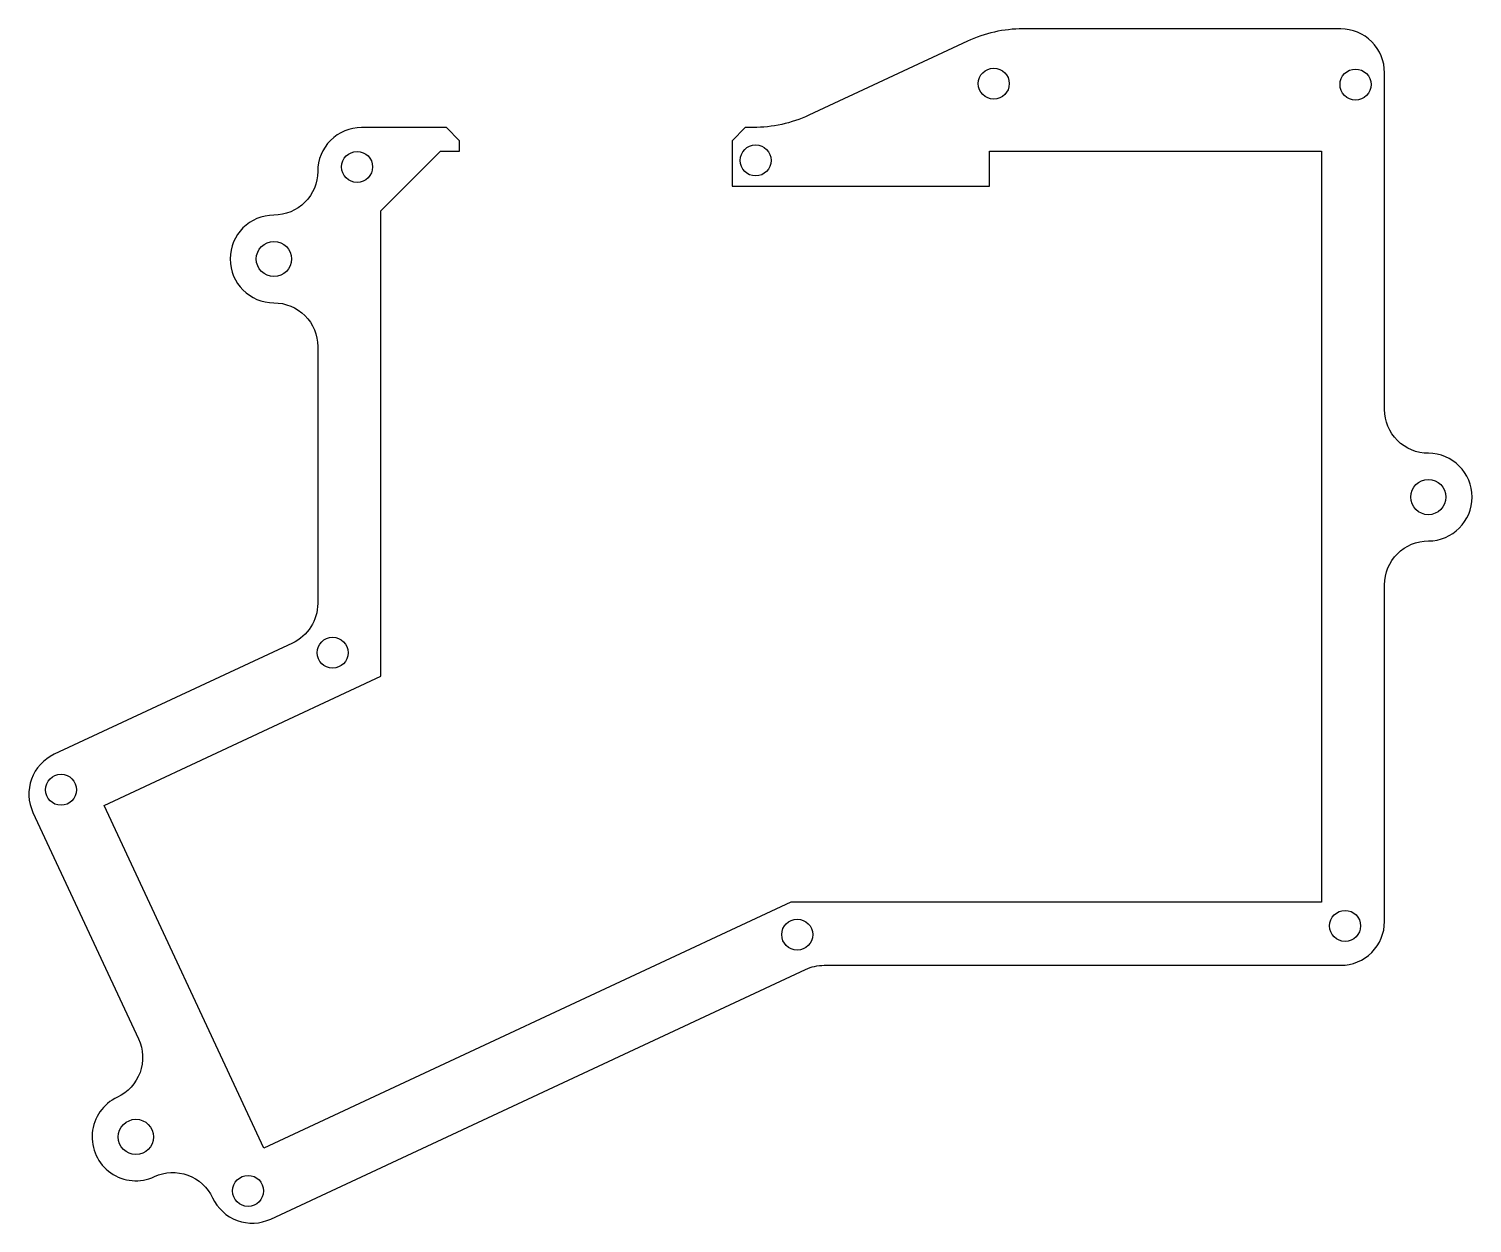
# Model space of a CAD drawing. Extents: x -4.35 to 3.89, y -1.83 to 4.98.
import ezdxf

# ---------------------------------------------------------------- set-up
doc = ezdxf.new("R2010")
doc.units = 0
doc.layers.get('0').update_dxf_attribs({"linetype": 'CONTINUOUS'})

msp = doc.modelspace()

# ---------------------------------------------------------------- linework, layer by layer
msp.add_lwpolyline([(1.1342, 4.085), (1.1342, 4.285), (3.0292, 4.285), (3.0292, 0), (0, 0), (-3.0077, -1.4036), (-3.9203, 0.5519), (-2.3408, 1.289), (-2.3408, 3.9448), (-2.0006, 4.285), (-1.8912, 4.285), (-1.8912, 4.345), (-1.9662, 4.42), (-2.4508, 4.42, 0.414214), (-2.7008, 4.17, -0.414214), (-2.9508, 3.92, 1), (-2.9508, 3.42, -0.414214), (-2.7008, 3.17), (-2.7008, 1.7048, -0.291443), (-2.8451, 1.4783), (-4.2053, 0.8438, 0.414214), (-4.3262, 0.5115), (-3.7236, -0.7803, -0.414214), (-3.8445, -1.1126, 1), (-3.6332, -1.5657, -0.414214), (-3.3009, -1.6866, 0.414214), (-2.9687, -1.8075), (0.0843, -0.3834, -0.109546), (0.19, -0.36), (3.1392, -0.36, 0.414214), (3.3892, -0.11), (3.3892, 1.8114, -0.414214), (3.6392, 2.0614, 1), (3.6392, 2.5614, -0.414214), (3.3892, 2.8114), (3.3892, 4.7328, 0.414214), (3.1392, 4.9828), (1.3249, 4.9828, 0.109518), (1.0079, 4.9125), (0.1024, 4.4903, -0.109518), (-0.2146, 4.42), (-0.2608, 4.42), (-0.3358, 4.345), (-0.3358, 4.085)], format="xyb", close=True)
for centre, radius in [((1.1586, 4.6703), 0.0885), ((3.2235, 4.6653), 0.0885), ((-0.2008, 4.2325), 0.0885), ((-2.4758, 4.195), 0.0885), ((-2.9508, 3.67), 0.1005), ((3.6392, 2.3114), 0.1005), ((-2.6156, 1.4236), 0.0885), ((-4.1661, 0.6414), 0.0885), ((3.1642, -0.135), 0.0885), ((0.0366, -0.185), 0.0885), ((-3.7388, -1.3391), 0.1005), ((-3.0985, -1.6474), 0.0885)]:
    msp.add_circle(centre, radius)

doc.saveas('drawing.dxf')
